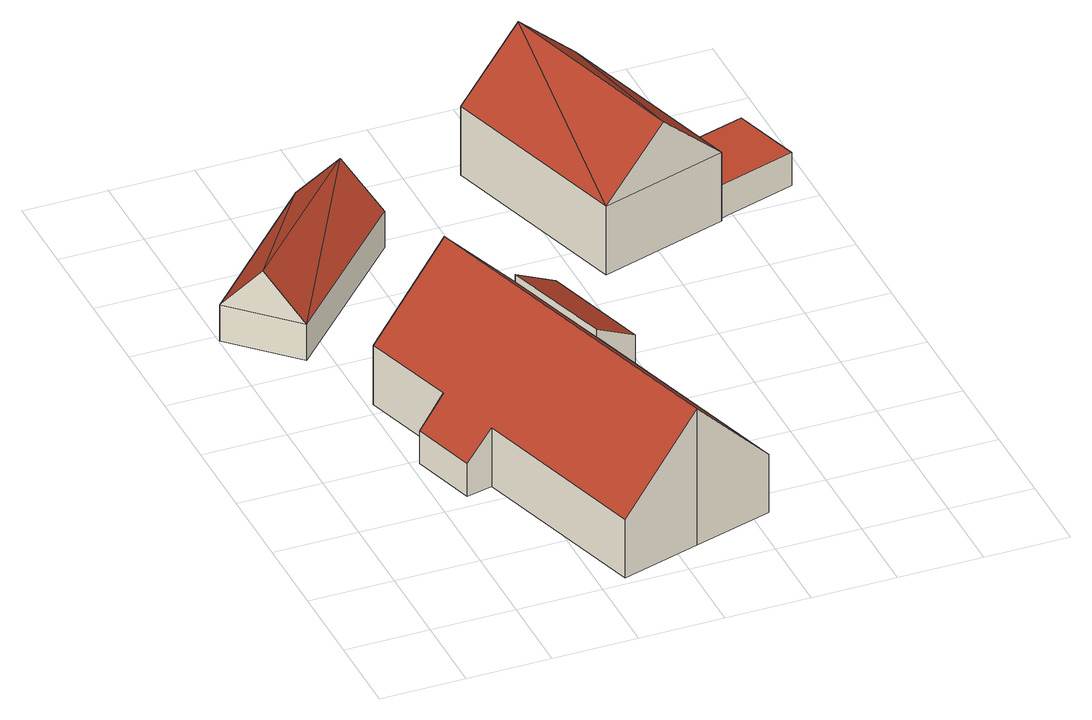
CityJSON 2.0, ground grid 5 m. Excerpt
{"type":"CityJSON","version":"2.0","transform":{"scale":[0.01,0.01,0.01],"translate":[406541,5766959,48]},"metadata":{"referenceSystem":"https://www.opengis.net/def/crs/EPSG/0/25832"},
"CityObjects":{
"building1":{"type":"Building","attributes":{"Gemeindeschluessel":"05566012","Geometrietyp2DReferenz":"3000","function":"31001_1310","roofType":"3100","measuredHeight":5.19},"geometry":[{"type":"Solid","lod":"2","boundaries":[[[[0,1,2,3]],[[4,5,1,0]],[[6,7,5,4]],[[3,2,7,6]],[[0,8,4]],[[6,9,3]],[[9,8,0]],[[0,3,9]],[[6,4,8]],[[8,9,6]],[[1,5,7,2]]]],"semantics":{"surfaces":[{"type":"WallSurface"},{"type":"RoofSurface"},{"type":"GroundSurface"}],"values":[[0,0,0,0,0,0,1,1,1,1,2]]}}]},
"building2":{"type":"Building","attributes":{"Gemeindeschluessel":"05566012","Geometrietyp2DReferenz":"3000","function":"31001_1000"},"address":[{"country":"Germany","locality":"Greven","thoroughfareNumber":"32","thoroughfareName":"Hessenweg"}],"children":["building2-1","building2-2"]},
"building2-1":{"type":"BuildingPart","attributes":{"roofType":"2100","measuredHeight":4.29},"parents":["building2"],"geometry":[{"type":"Solid","lod":"2","boundaries":[[[[10,11,12,13,14]],[[15,16,11,10]],[[17,18,19,16,15]],[[15,10,14,17]],[[11,16,19,12]],[[18,17,14,13]],[[12,19,18,13]]]],"semantics":{"surfaces":[{"type":"WallSurface"},{"type":"RoofSurface"},{"type":"GroundSurface"},{"type":"ClosureSurface"}],"values":[[0,0,0,1,2,0,3]]}}]},
"building2-2":{"type":"BuildingPart","attributes":{"roofType":"3100","measuredHeight":8.83},"parents":["building2"],"geometry":[{"type":"Solid","lod":"2","boundaries":[[[[20,21,22,23]],[[24,25,21,20]],[[26,27,25,24]],[[28,29,27,26]],[[13,12,29,28]],[[30,31,19,18]],[[32,33,31,30]],[[34,35,33,32]],[[36,37,35,34]],[[23,22,37,36]],[[30,18,13,28,32]],[[26,24,20,23,36,34,32,28]],[[21,25,27,29,12,19,31,33,35,37,22]],[[19,12,13,18]]]],"semantics":{"surfaces":[{"type":"WallSurface"},{"type":"RoofSurface"},{"type":"GroundSurface"},{"type":"ClosureSurface"}],"values":[[0,0,0,0,0,0,0,0,0,0,1,1,2,3]]}}]},
"building3":{"type":"Building","attributes":{"Gemeindeschluessel":"05566012","Geometrietyp2DReferenz":"3000","function":"31001_1310","roofType":"3100","measuredHeight":8.18},"geometry":[{"type":"Solid","lod":"2","boundaries":[[[[38,39,40,41]],[[42,43,39,38]],[[44,45,43,42]],[[41,40,45,44]],[[38,46,42]],[[44,47,41]],[[41,47,46]],[[46,38,41]],[[47,44,42]],[[42,46,47]],[[39,43,45,40]]]],"semantics":{"surfaces":[{"type":"WallSurface"},{"type":"RoofSurface"},{"type":"GroundSurface"}],"values":[[0,0,0,0,0,0,1,1,1,1,2]]}}]},
"building4":{"type":"Building","attributes":{"Gemeindeschluessel":"05566012","Geometrietyp2DReferenz":"3000","function":"51009_1611","roofType":"1000","measuredHeight":2.15},"geometry":[{"type":"Solid","lod":"2","boundaries":[[[[48,49,50,51]],[[52,53,49,48]],[[54,55,53,52]],[[51,50,55,54]],[[52,48,51,54]],[[49,53,55,50]]]],"semantics":{"surfaces":[{"type":"WallSurface"},{"type":"RoofSurface"},{"type":"GroundSurface"}],"values":[[0,0,0,0,1,2]]}}]}
},
"vertices":[
[789,3781,289],[789,3781,54],[7,2954,54],[7,2954,289],[1161,3434,289],[1161,3434,54],[366,2607,289],[366,2607,54],[975,3607,573],[187,2781,573],
[1725,2405,344],[1725,2405,71],[1459,2329,71],[1459,2329,453],[1459,2329,501],[1919,1762,348],[1919,1762,71],[1662,1683,501],[1662,1683,451],[1662,1683,71],
[541,1452,283],[541,1452,71],[658,1068,71],[658,1068,282],[700,1501,455],[700,1501,71],[526,2062,454],[526,2062,71],[993,2196,954],[993,2196,71],[2091,312,445],[2091,312,71],[1618,171,954],[1618,171,71],[1145,31,446],[1145,31,71],[816,1105,448],[816,1105,71],
[1792,3900,510],[1792,3900,65],[2149,2727,65],[2149,2727,510],[2558,4140,510],[2558,4140,65],[2915,2964,510],[2915,2964,65],[2175,4020,883],[2532,2846,883],
[3267,3539,278],[3267,3539,64],[2785,3393,64],[2785,3393,278],[3391,3131,278],[3391,3131,64],[2909,2985,278],[2909,2985,64]
]}
